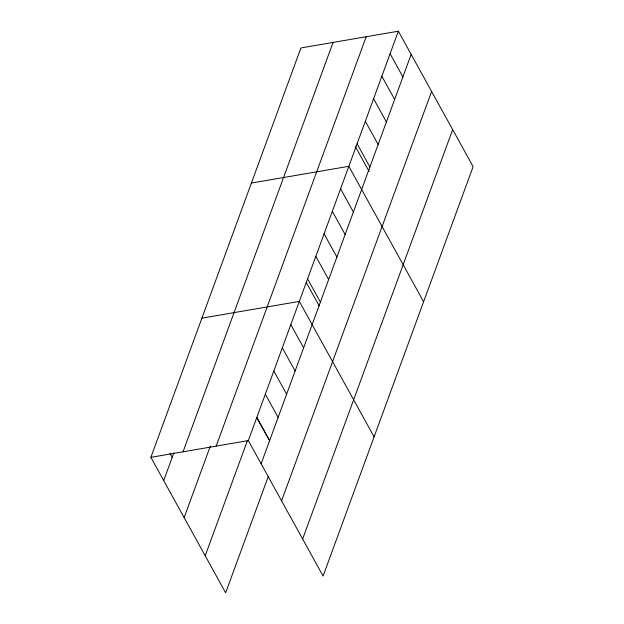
<?xml version="1.0" encoding="UTF-8"?>
<svg xmlns="http://www.w3.org/2000/svg" width="624" height="624" viewBox="0 0 624 624"><rect width="100%" height="100%" fill="white"/><g stroke="black" fill="none" stroke-linecap="round" stroke-linejoin="round"><path stroke-width="0.94" d="M268.164 476.806L225.654 592.8L150.883 457.345L300.916 47.954L398.346 31.2L473.117 166.655L323.084 576.046L248.313 440.591L398.346 31.2M163.699 480.558L173.831 452.899M183.035 451.815L333.068 42.424M184.142 517.6L210.304 446.215M216.161 446.121L366.194 36.73M205.21 555.758L247.393 440.661M261.121 463.804L411.154 54.413M281.572 500.838L431.605 91.447M302.64 539.003L452.673 129.613M251.402 183.058L348.832 166.296L423.602 301.751M201.895 318.154L299.325 301.4L374.096 436.847M150.883 457.345L248.313 440.591M390.094 53.719L402.901 76.924M381.841 76.229L394.649 99.442M373.589 98.748L386.396 121.961M365.336 121.267L378.152 144.479M357.084 143.785L369.899 166.99M355.243 146.367L369.182 171.623M340.579 188.815L353.395 212.027M332.327 211.333L345.142 234.538M324.074 233.852L336.89 257.057M315.822 256.363L328.637 279.575M307.57 278.881L320.385 302.094M306.197 282.313L319.207 305.885M290.823 324.597L303.631 347.81M282.321 347.794L295.129 371.007M273.819 370.991L286.627 394.204M265.317 394.189L278.125 417.401M256.815 417.394L269.623 440.599M256.682 417.409L269.701 440.981M169.907 453.211L172.201 457.361"/></g></svg>
